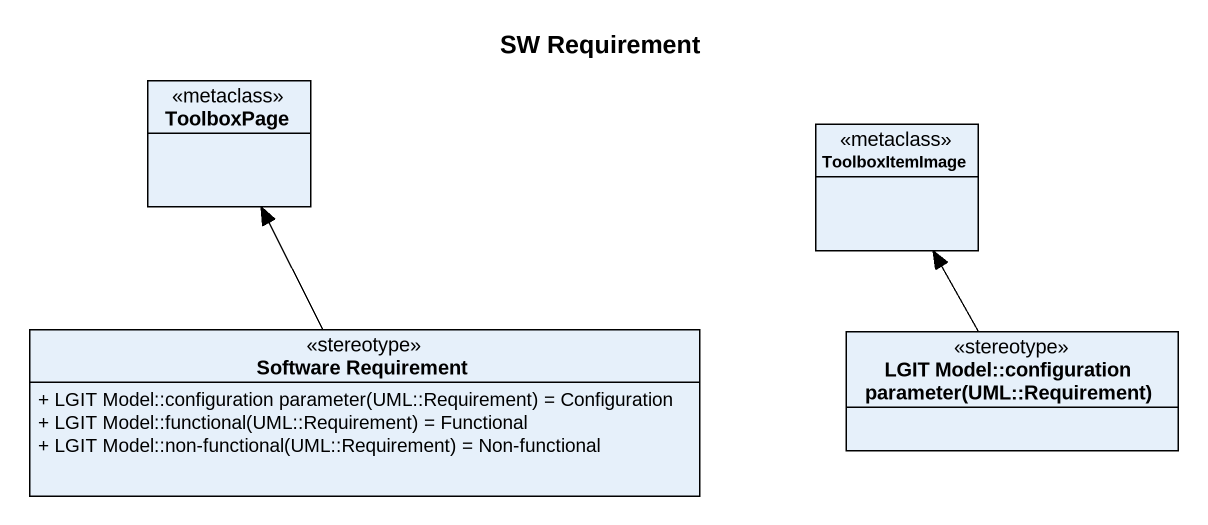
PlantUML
@startuml
title SW Requirement
hide circle
hide empty members
skinparam classAttributeIconSize 0
class ToolboxPage <<metaclass>>
class ToolboxItemImage <<metaclass>>
class "Software Requirement" as Software_Requirement <<stereotype>> {
  {field} + LGIT Model::configuration parameter(UML::Requirement) = Configuration
  {field} + LGIT Model::functional(UML::Requirement) = Functional
  {field} + LGIT Model::non-functional(UML::Requirement) = Non-functional
}
class "LGIT Model::configuration parameter(UML::Requirement)" as LGIT_Model_configuration <<stereotype>>
Software_Requirement -up-> ToolboxPage
LGIT_Model_configuration -up-> ToolboxItemImage
@enduml
